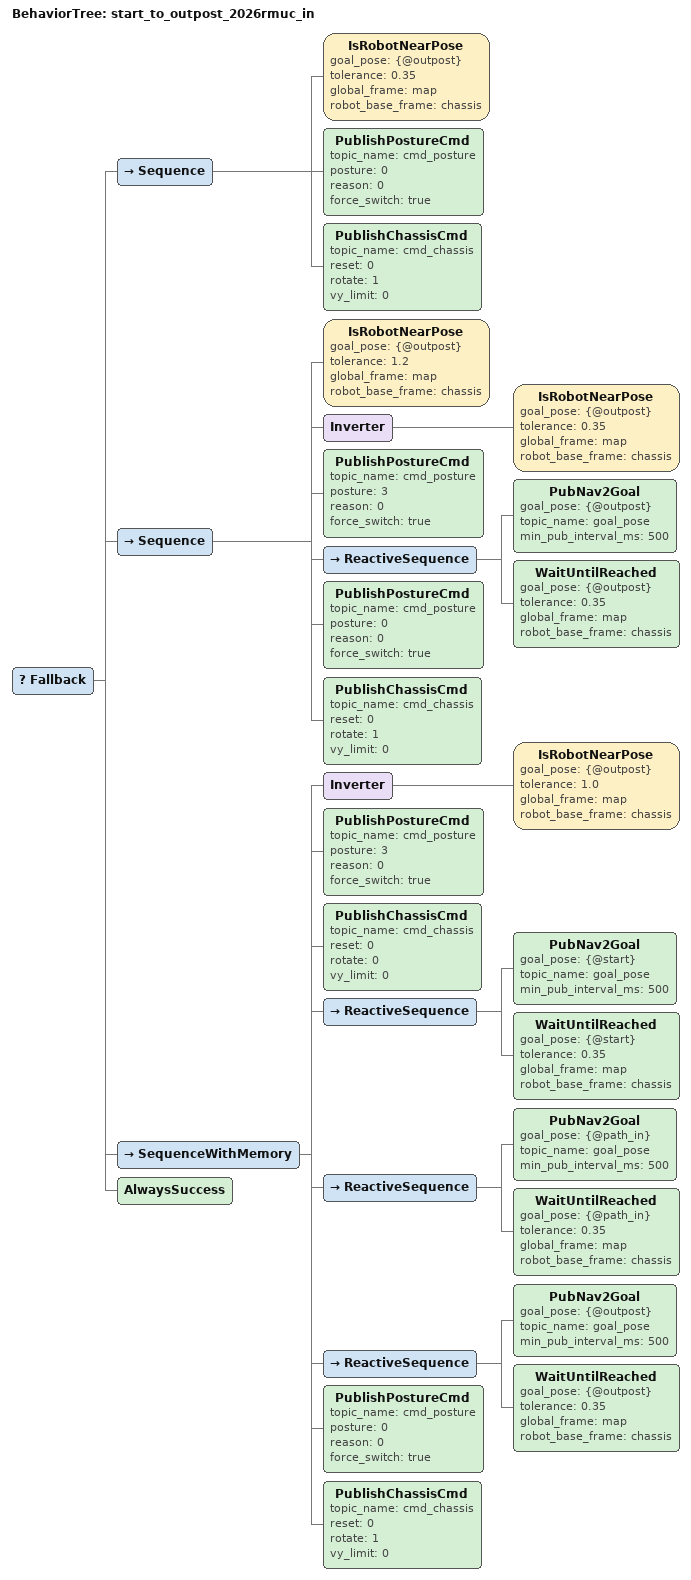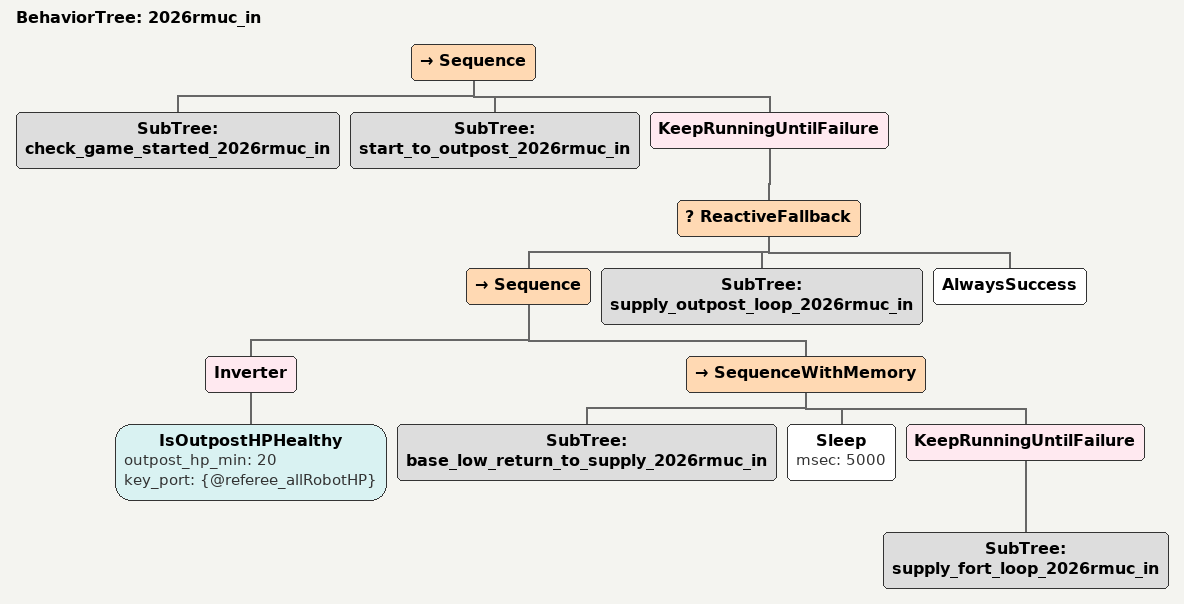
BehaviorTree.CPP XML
<BehaviorTree ID="start_to_outpost_2026rmuc_in">
	<!-- 阻塞式起跑：进入导航分支后，不再被同层近区判定中途抢占 -->
	<Fallback>

		<!-- 已经站上前哨或仅有轻微扰动时，保持驻守，不要立刻触发重占振荡 -->
		<Sequence>
			<IsRobotNearPose goal_pose="{@outpost}" tolerance="0.35" global_frame="map" robot_base_frame="chassis"/>
			<PublishPostureCmd topic_name="cmd_posture" posture="0" reason="0" force_switch="true"/>
			<PublishChassisCmd topic_name="cmd_chassis" reset="0" rotate="1" vy_limit="0"/>
		</Sequence>

		<!-- 已经进入前哨作战区（2m）但被挤开时，直接重发前哨点，不回退到补给侧首点 -->
		<Sequence>
			<!-- 保持该门限小于 path_end 到 outpost 的间距，避免在 path_end 被提前切到重占分支 -->
			<IsRobotNearPose goal_pose="{@outpost}" tolerance="1.2" global_frame="map" robot_base_frame="chassis"/>
			<Inverter>
				<IsRobotNearPose goal_pose="{@outpost}" tolerance="0.35" global_frame="map" robot_base_frame="chassis"/>
			</Inverter>
			<PublishPostureCmd topic_name="cmd_posture" posture="3" reason="0" force_switch="true"/>
			<ReactiveSequence>
				<PubNav2Goal goal_pose="{@outpost}" topic_name="goal_pose" min_pub_interval_ms="500"/>
				<WaitUntilReached goal_pose="{@outpost}" tolerance="0.35" global_frame="map" robot_base_frame="chassis"/>
			</ReactiveSequence>
			<PublishPostureCmd topic_name="cmd_posture" posture="0" reason="0" force_switch="true"/>
			<PublishChassisCmd topic_name="cmd_chassis" reset="0" rotate="1" vy_limit="0"/>
		</Sequence>

		<!-- 起点去前哨记忆序列，先判断是否在前哨，再发点 -->
		<SequenceWithMemory>
			<!-- 判断是否在前哨作门控，导航前发布移动姿态 -->
			<Inverter>
				<IsRobotNearPose goal_pose="{@outpost}" tolerance="1.0" global_frame="map" robot_base_frame="chassis"/>
			</Inverter>
			<PublishPostureCmd topic_name="cmd_posture" posture="3" reason="0" force_switch="true"/>
			<PublishChassisCmd topic_name="cmd_chassis" reset="0" rotate="0" vy_limit="0"/>

			<!-- 起点-小道入口-小道末端-前哨 -->
			<ReactiveSequence>
				<PubNav2Goal goal_pose="{@start}" topic_name="goal_pose" min_pub_interval_ms="500"/>
				<WaitUntilReached goal_pose="{@start}" tolerance="0.35" global_frame="map" robot_base_frame="chassis"/>
			</ReactiveSequence>
			<ReactiveSequence>
				<PubNav2Goal goal_pose="{@path_in}" topic_name="goal_pose" min_pub_interval_ms="500"/>
				<WaitUntilReached goal_pose="{@path_in}" tolerance="0.35" global_frame="map" robot_base_frame="chassis"/>
			</ReactiveSequence>
			<ReactiveSequence>
				<PubNav2Goal goal_pose="{@outpost}" topic_name="goal_pose" min_pub_interval_ms="500"/>
				<WaitUntilReached goal_pose="{@outpost}" tolerance="0.35" global_frame="map" robot_base_frame="chassis"/>
			</ReactiveSequence>
			<!-- 到达前哨后，先关移动姿态，再开小陀螺 -->
       <PublishPostureCmd topic_name="cmd_posture" posture="0" reason="0" force_switch="true"/>
			<PublishChassisCmd topic_name="cmd_chassis" reset="0" rotate="1" vy_limit="0"/>
		</SequenceWithMemory>

		<!-- 保底选择成功，导致无限循环 -->
		<AlwaysSuccess/>
	</Fallback>
</BehaviorTree>

<BehaviorTree ID="2026rmuc_in">
  <Sequence>
	<!-- 比赛开始条件，没收到裁判系统消息或在未开赛，都返回running -->
	<SubTree ID="check_game_started_2026rmuc_in"/>
	<!-- 比赛开始，先从起点去前哨 -->
	<SubTree ID="start_to_outpost_2026rmuc_in"/>
    <!-- 无限循环-->
    <KeepRunningUntilFailure>
      <!-- 反应式选择，下一轮tick无论前面节点啥状态，都会从头tick,直到有一个成功 -->
      <ReactiveFallback>

			<!-- 前哨血量小于20,进入守家策略；-->
			<Sequence>
				<Inverter>
					<IsOutpostHPHealthy outpost_hp_min="20" key_port="{@referee_allRobotHP}"/>
				</Inverter>
				<!-- 低前哨血时强制先回补给区，再进入堡垒-补给区往返，不允许回落到推前哨 -->
				<SequenceWithMemory>
					<SubTree ID="base_low_return_to_supply_2026rmuc_in"/>
					<Sleep msec="5000"/>
					<KeepRunningUntilFailure>
						<SubTree ID="supply_fort_loop_2026rmuc_in"/>
					</KeepRunningUntilFailure>
				</SequenceWithMemory>
			</Sequence>

			<!-- 前哨血量不低于20,进入推前哨策略-->
			<SubTree ID="supply_outpost_loop_2026rmuc_in"/>

        <!-- 保底选择成功，导致无限循环 -->
        <AlwaysSuccess/>
      </ReactiveFallback>
    </KeepRunningUntilFailure>
  </Sequence>
</BehaviorTree>
